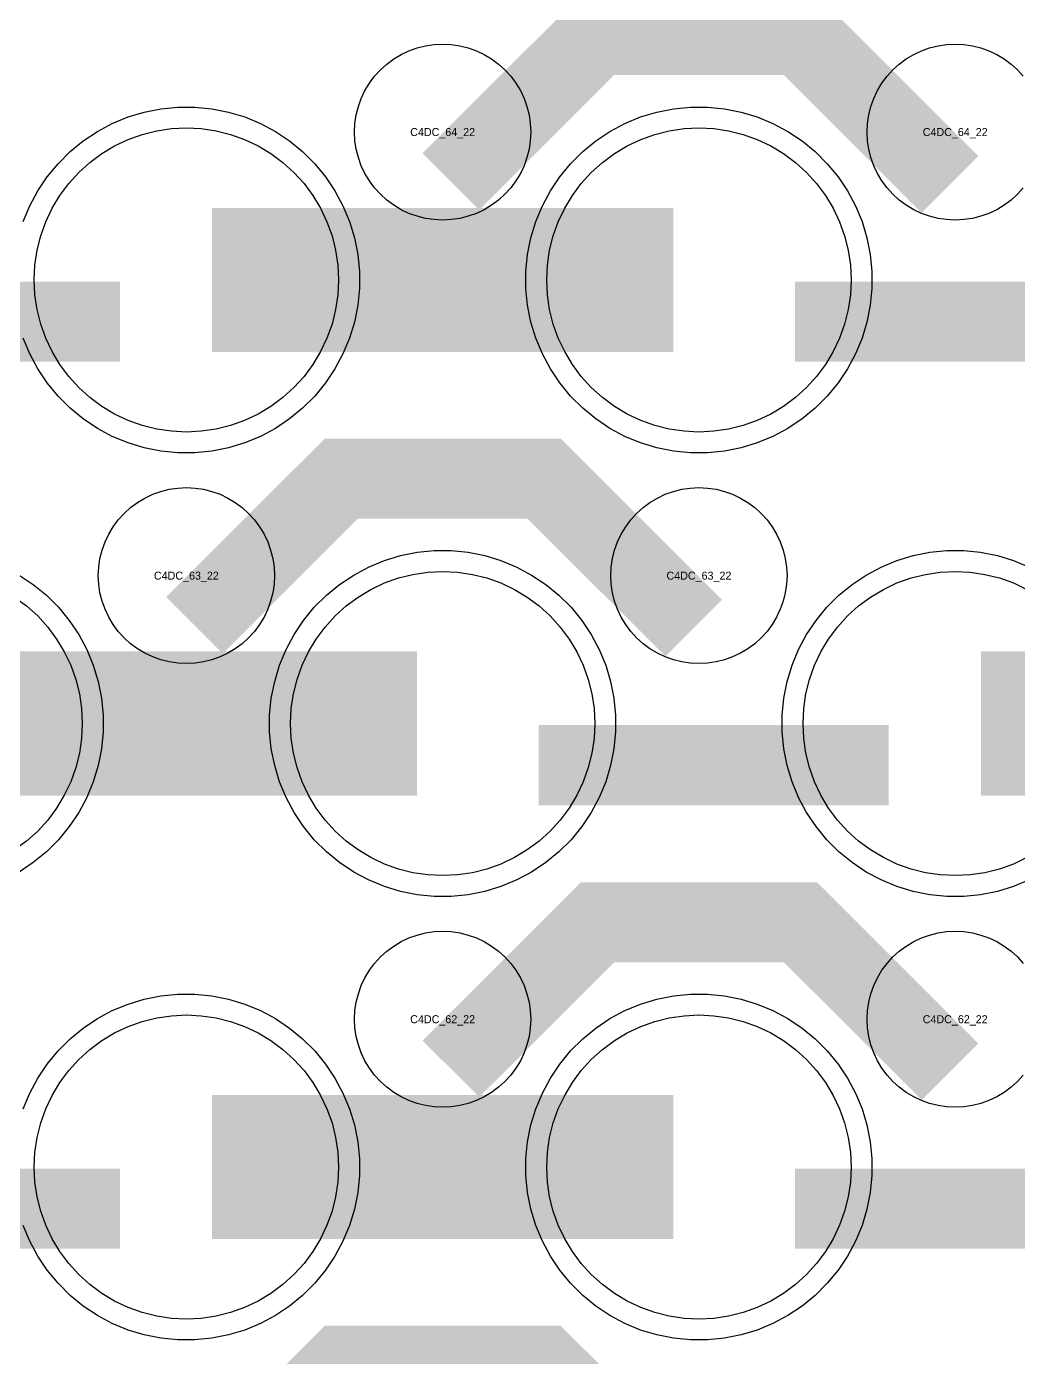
# Model space of a CAD drawing. Extents: x -11880 to 11880, y -14992 to 14992.
# Drawn here: x -5009.9 to -4700.3, y -6308 to -5892.3 of the extents above; entities that cross this region are included whole.
import ezdxf
from ezdxf.enums import TextEntityAlignment as Align

# ---------------------------------------------------------------- set-up
doc = ezdxf.new("R2010")
doc.units = 0
doc.header["$MEASUREMENT"] = 0
for name, color, linetype in [('GDS_775_DT_237', 138, 'CONTINUOUS'), ('RDL1_FS', 34, 'CONTINUOUS'), ('RDL_BS', 160, 'CONTINUOUS')]:
    doc.layers.add(name, color=color, linetype=linetype)

msp = doc.modelspace()

# ---------------------------------------------------------------- linework, layer by layer
at = {"layer": 'RDL1_FS', "color": 240, "true_color": 0xed1f24}
for points in [[(-4960, -6018.974), (-4964.657, -6018.745), (-4969.268, -6018.061), (-4973.791, -6016.929), (-4978.181, -6015.357), (-4982.395, -6013.365), (-4986.395, -6010.967), (-4990.14, -6008.189), (-4993.594, -6005.059), (-4996.724, -6001.605), (-4999.502, -5997.86), (-5001.9, -5993.86), (-5003.892, -5989.646), (-5005.464, -5985.256), (-5006.596, -5980.733), (-5007.28, -5976.122), (-5007.509, -5971.465), (-5007.28, -5966.808), (-5006.596, -5962.197), (-5005.464, -5957.674), (-5003.892, -5953.284), (-5001.9, -5949.07), (-4999.502, -5945.07), (-4996.724, -5941.325), (-4993.594, -5937.871), (-4990.14, -5934.741), (-4986.395, -5931.963), (-4982.395, -5929.565), (-4978.181, -5927.573), (-4973.791, -5926.001), (-4969.268, -5924.869), (-4964.657, -5924.185), (-4960, -5923.956), (-4955.343, -5924.185), (-4950.732, -5924.869), (-4946.209, -5926.001), (-4941.819, -5927.573), (-4937.605, -5929.565), (-4933.605, -5931.963), (-4929.86, -5934.741), (-4926.406, -5937.871), (-4923.276, -5941.325), (-4920.498, -5945.07), (-4918.1, -5949.07), (-4916.108, -5953.284), (-4914.536, -5957.674), (-4913.404, -5962.197), (-4912.72, -5966.808), (-4912.491, -5971.465), (-4912.72, -5976.122), (-4913.404, -5980.733), (-4914.536, -5985.256), (-4916.108, -5989.646), (-4918.1, -5993.86), (-4920.498, -5997.86), (-4923.276, -6001.605), (-4926.406, -6005.059), (-4929.86, -6008.189), (-4933.605, -6010.967), (-4937.605, -6013.365), (-4941.819, -6015.357), (-4946.209, -6016.929), (-4950.732, -6018.061), (-4955.343, -6018.745)], [(-4800, -6018.974), (-4804.657, -6018.745), (-4809.268, -6018.061), (-4813.791, -6016.929), (-4818.181, -6015.357), (-4822.395, -6013.365), (-4826.395, -6010.967), (-4830.14, -6008.189), (-4833.594, -6005.059), (-4836.724, -6001.605), (-4839.502, -5997.86), (-4841.9, -5993.86), (-4843.892, -5989.646), (-4845.464, -5985.256), (-4846.596, -5980.733), (-4847.28, -5976.122), (-4847.509, -5971.465), (-4847.28, -5966.808), (-4846.596, -5962.197), (-4845.464, -5957.674), (-4843.892, -5953.284), (-4841.9, -5949.07), (-4839.502, -5945.07), (-4836.724, -5941.325), (-4833.594, -5937.871), (-4830.14, -5934.741), (-4826.395, -5931.963), (-4822.395, -5929.565), (-4818.181, -5927.573), (-4813.791, -5926.001), (-4809.268, -5924.869), (-4804.657, -5924.185), (-4800, -5923.956), (-4795.343, -5924.185), (-4790.732, -5924.869), (-4786.209, -5926.001), (-4781.819, -5927.573), (-4777.605, -5929.565), (-4773.605, -5931.963), (-4769.86, -5934.741), (-4766.406, -5937.871), (-4763.276, -5941.325), (-4760.498, -5945.07), (-4758.1, -5949.07), (-4756.108, -5953.284), (-4754.536, -5957.674), (-4753.404, -5962.197), (-4752.72, -5966.808), (-4752.491, -5971.465), (-4752.72, -5976.122), (-4753.404, -5980.733), (-4754.536, -5985.256), (-4756.108, -5989.646), (-4758.1, -5993.86), (-4760.498, -5997.86), (-4763.276, -6001.605), (-4766.406, -6005.059), (-4769.86, -6008.189), (-4773.605, -6010.967), (-4777.605, -6013.365), (-4781.819, -6015.357), (-4786.209, -6016.929), (-4790.732, -6018.061), (-4795.343, -6018.745)], [(-4880, -6157.539), (-4884.657, -6157.31), (-4889.268, -6156.626), (-4893.791, -6155.494), (-4898.181, -6153.922), (-4902.395, -6151.93), (-4906.395, -6149.532), (-4910.14, -6146.754), (-4913.594, -6143.624), (-4916.724, -6140.17), (-4919.502, -6136.425), (-4921.9, -6132.425), (-4923.892, -6128.211), (-4925.464, -6123.821), (-4926.596, -6119.298), (-4927.28, -6114.687), (-4927.509, -6110.03), (-4927.28, -6105.373), (-4926.596, -6100.762), (-4925.464, -6096.239), (-4923.892, -6091.849), (-4921.9, -6087.635), (-4919.502, -6083.635), (-4916.724, -6079.89), (-4913.594, -6076.436), (-4910.14, -6073.306), (-4906.395, -6070.528), (-4902.395, -6068.13), (-4898.181, -6066.138), (-4893.791, -6064.566), (-4889.268, -6063.434), (-4884.657, -6062.75), (-4880, -6062.521), (-4875.343, -6062.75), (-4870.732, -6063.434), (-4866.209, -6064.566), (-4861.819, -6066.138), (-4857.605, -6068.13), (-4853.605, -6070.528), (-4849.86, -6073.306), (-4846.406, -6076.436), (-4843.276, -6079.89), (-4840.498, -6083.635), (-4838.1, -6087.635), (-4836.108, -6091.849), (-4834.536, -6096.239), (-4833.404, -6100.762), (-4832.72, -6105.373), (-4832.491, -6110.03), (-4832.72, -6114.687), (-4833.404, -6119.298), (-4834.536, -6123.821), (-4836.108, -6128.211), (-4838.1, -6132.425), (-4840.498, -6136.425), (-4843.276, -6140.17), (-4846.406, -6143.624), (-4849.86, -6146.754), (-4853.605, -6149.532), (-4857.605, -6151.93), (-4861.819, -6153.922), (-4866.209, -6155.494), (-4870.732, -6156.626), (-4875.343, -6157.31)]]:
    msp.add_lwpolyline(points, close=True, dxfattribs=at)
for points in [[(-4951.998, -5971.465, 45, 45, 0), (-4879.998, -5971.465, 45, 45, 0)], [(-4879.998, -5971.465, 45, 45, 0), (-4807.998, -5971.465, 45, 45, 0)], [(-5031.998, -6110.03, 45, 45, 0), (-4959.998, -6110.03, 45, 45, 0)], [(-4959.998, -6110.03, 45, 45, 0), (-4887.998, -6110.03, 45, 45, 0)], [(-4711.998, -6110.03, 45, 45, 0), (-4639.998, -6110.03, 45, 45, 0)]]:
    msp.add_lwpolyline(points, format="xyseb", dxfattribs=at)
for points in [[(-4697.605, -6151.93), (-4701.819, -6153.922), (-4706.209, -6155.494), (-4710.732, -6156.626), (-4715.343, -6157.31), (-4720, -6157.539), (-4724.657, -6157.31), (-4729.268, -6156.626), (-4733.791, -6155.494), (-4738.181, -6153.922), (-4742.395, -6151.93), (-4746.395, -6149.532), (-4750.14, -6146.754), (-4753.594, -6143.624), (-4756.724, -6140.17), (-4759.502, -6136.425), (-4761.9, -6132.425), (-4763.892, -6128.211), (-4765.464, -6123.821), (-4766.596, -6119.298), (-4767.28, -6114.687), (-4767.509, -6110.03), (-4767.28, -6105.373), (-4766.596, -6100.762), (-4765.464, -6096.239), (-4763.892, -6091.849), (-4761.9, -6087.635), (-4759.502, -6083.635), (-4756.724, -6079.89), (-4753.594, -6076.436), (-4750.14, -6073.306), (-4746.395, -6070.528), (-4742.395, -6068.13), (-4738.181, -6066.138), (-4733.791, -6064.566), (-4729.268, -6063.434), (-4724.657, -6062.75), (-4720, -6062.521), (-4715.343, -6062.75), (-4710.732, -6063.434), (-4706.209, -6064.566), (-4701.819, -6066.138), (-4697.605, -6068.13)], [(-5013.605, -6070.528), (-5009.86, -6073.306), (-5006.406, -6076.436), (-5003.276, -6079.89), (-5000.498, -6083.635), (-4998.1, -6087.635), (-4996.108, -6091.849), (-4994.536, -6096.239), (-4993.404, -6100.762), (-4992.72, -6105.373), (-4992.491, -6110.03), (-4992.72, -6114.687), (-4993.404, -6119.298), (-4994.536, -6123.821), (-4996.108, -6128.211), (-4998.1, -6132.425), (-5000.498, -6136.425), (-5003.276, -6140.17), (-5006.406, -6143.624), (-5009.86, -6146.754), (-5013.605, -6149.532)]]:
    msp.add_lwpolyline(points, dxfattribs=at)
at = {"layer": 'RDL1_FS'}
for points in [[(-4960, -6296.099), (-4964.657, -6295.87), (-4969.268, -6295.186), (-4973.791, -6294.054), (-4978.181, -6292.482), (-4982.395, -6290.49), (-4986.395, -6288.092), (-4990.14, -6285.314), (-4993.594, -6282.184), (-4996.724, -6278.73), (-4999.502, -6274.985), (-5001.9, -6270.985), (-5003.892, -6266.771), (-5005.464, -6262.381), (-5006.596, -6257.858), (-5007.28, -6253.247), (-5007.509, -6248.59), (-5007.28, -6243.933), (-5006.596, -6239.322), (-5005.464, -6234.799), (-5003.892, -6230.409), (-5001.9, -6226.195), (-4999.502, -6222.195), (-4996.724, -6218.45), (-4993.594, -6214.996), (-4990.14, -6211.866), (-4986.395, -6209.088), (-4982.395, -6206.69), (-4978.181, -6204.698), (-4973.791, -6203.126), (-4969.268, -6201.994), (-4964.657, -6201.31), (-4960, -6201.081), (-4955.343, -6201.31), (-4950.732, -6201.994), (-4946.209, -6203.126), (-4941.819, -6204.698), (-4937.605, -6206.69), (-4933.605, -6209.088), (-4929.86, -6211.866), (-4926.406, -6214.996), (-4923.276, -6218.45), (-4920.498, -6222.195), (-4918.1, -6226.195), (-4916.108, -6230.409), (-4914.536, -6234.799), (-4913.404, -6239.322), (-4912.72, -6243.933), (-4912.491, -6248.59), (-4912.72, -6253.247), (-4913.404, -6257.858), (-4914.536, -6262.381), (-4916.108, -6266.771), (-4918.1, -6270.985), (-4920.498, -6274.985), (-4923.276, -6278.73), (-4926.406, -6282.184), (-4929.86, -6285.314), (-4933.605, -6288.092), (-4937.605, -6290.49), (-4941.819, -6292.482), (-4946.209, -6294.054), (-4950.732, -6295.186), (-4955.343, -6295.87)], [(-4800, -6296.099), (-4804.657, -6295.87), (-4809.268, -6295.186), (-4813.791, -6294.054), (-4818.181, -6292.482), (-4822.395, -6290.49), (-4826.395, -6288.092), (-4830.14, -6285.314), (-4833.594, -6282.184), (-4836.724, -6278.73), (-4839.502, -6274.985), (-4841.9, -6270.985), (-4843.892, -6266.771), (-4845.464, -6262.381), (-4846.596, -6257.858), (-4847.28, -6253.247), (-4847.509, -6248.59), (-4847.28, -6243.933), (-4846.596, -6239.322), (-4845.464, -6234.799), (-4843.892, -6230.409), (-4841.9, -6226.195), (-4839.502, -6222.195), (-4836.724, -6218.45), (-4833.594, -6214.996), (-4830.14, -6211.866), (-4826.395, -6209.088), (-4822.395, -6206.69), (-4818.181, -6204.698), (-4813.791, -6203.126), (-4809.268, -6201.994), (-4804.657, -6201.31), (-4800, -6201.081), (-4795.343, -6201.31), (-4790.732, -6201.994), (-4786.209, -6203.126), (-4781.819, -6204.698), (-4777.605, -6206.69), (-4773.605, -6209.088), (-4769.86, -6211.866), (-4766.406, -6214.996), (-4763.276, -6218.45), (-4760.498, -6222.195), (-4758.1, -6226.195), (-4756.108, -6230.409), (-4754.536, -6234.799), (-4753.404, -6239.322), (-4752.72, -6243.933), (-4752.491, -6248.59), (-4752.72, -6253.247), (-4753.404, -6257.858), (-4754.536, -6262.381), (-4756.108, -6266.771), (-4758.1, -6270.985), (-4760.498, -6274.985), (-4763.276, -6278.73), (-4766.406, -6282.184), (-4769.86, -6285.314), (-4773.605, -6288.092), (-4777.605, -6290.49), (-4781.819, -6292.482), (-4786.209, -6294.054), (-4790.732, -6295.186), (-4795.343, -6295.87)]]:
    msp.add_lwpolyline(points, close=True, dxfattribs=at)
for points in [[(-4951.998, -6248.59, 45, 45, 0), (-4879.998, -6248.59, 45, 45, 0)], [(-4879.998, -6248.59, 45, 45, 0), (-4807.998, -6248.59, 45, 45, 0)]]:
    msp.add_lwpolyline(points, format="xyseb", dxfattribs=at)
at = {"layer": 'RDL_BS'}
for points in [[(-4877.438, -5940.779, 25, 25, 0), (-4831.623, -5894.964, 25, 25, 0), (-4798.07, -5894.964, 25, 25, 0)], [(-4721.599, -5941.678, 25, 25, 0), (-4768.313, -5894.964, 25, 25, 0), (-4798.071, -5894.964, 25, 25, 0)], [(-4957.438, -6079.344, 25, 25, 0), (-4911.623, -6033.529, 25, 25, 0), (-4878.07, -6033.529, 25, 25, 0)], [(-4801.599, -6080.243, 25, 25, 0), (-4848.313, -6033.529, 25, 25, 0), (-4878.071, -6033.529, 25, 25, 0)], [(-4877.438, -6217.904, 25, 25, 0), (-4831.623, -6172.089, 25, 25, 0), (-4798.07, -6172.089, 25, 25, 0)], [(-4721.599, -6218.803, 25, 25, 0), (-4768.313, -6172.089, 25, 25, 0), (-4798.071, -6172.089, 25, 25, 0)], [(-5089.984, -6261.603, 25, 25, 0), (-4980.719, -6261.603, 25, 25, 0)], [(-4769.984, -6261.603, 25, 25, 0), (-4660.719, -6261.603, 25, 25, 0)], [(-4957.438, -6356.469, 25, 25, 0), (-4911.623, -6310.654, 25, 25, 0), (-4878.07, -6310.654, 25, 25, 0)], [(-4801.599, -6357.368, 25, 25, 0), (-4848.313, -6310.654, 25, 25, 0), (-4878.071, -6310.654, 25, 25, 0)]]:
    msp.add_lwpolyline(points, format="xyseb", dxfattribs=at)
for points in [[(-4880, -5952.771), (-4882.693, -5952.639), (-4885.365, -5952.243), (-4887.984, -5951.586), (-4890.519, -5950.679), (-4892.956, -5949.527), (-4895.28, -5948.134), (-4897.443, -5946.531), (-4899.442, -5944.719), (-4901.254, -5942.72), (-4902.857, -5940.557), (-4904.25, -5938.233), (-4905.402, -5935.796), (-4906.309, -5933.261), (-4906.966, -5930.642), (-4907.362, -5927.97), (-4907.494, -5925.277), (-4907.362, -5922.584), (-4906.966, -5919.912), (-4906.309, -5917.293), (-4905.402, -5914.758), (-4904.25, -5912.321), (-4902.857, -5909.997), (-4901.254, -5907.834), (-4899.442, -5905.835), (-4897.443, -5904.023), (-4895.28, -5902.42), (-4892.956, -5901.027), (-4890.519, -5899.875), (-4887.984, -5898.968), (-4885.365, -5898.311), (-4882.693, -5897.915), (-4880, -5897.783), (-4877.307, -5897.915), (-4874.635, -5898.311), (-4872.016, -5898.968), (-4869.481, -5899.875), (-4867.044, -5901.027), (-4864.72, -5902.42), (-4862.557, -5904.023), (-4860.558, -5905.835), (-4858.746, -5907.834), (-4857.143, -5909.997), (-4855.75, -5912.321), (-4854.598, -5914.758), (-4853.691, -5917.293), (-4853.034, -5919.912), (-4852.638, -5922.584), (-4852.506, -5925.277), (-4852.638, -5927.97), (-4853.034, -5930.642), (-4853.691, -5933.261), (-4854.598, -5935.796), (-4855.75, -5938.233), (-4857.143, -5940.557), (-4858.746, -5942.72), (-4860.558, -5944.719), (-4862.557, -5946.531), (-4864.72, -5948.134), (-4867.044, -5949.527), (-4869.481, -5950.679), (-4872.016, -5951.586), (-4874.635, -5952.243), (-4877.307, -5952.639)], [(-4960, -6091.336), (-4962.693, -6091.204), (-4965.365, -6090.808), (-4967.984, -6090.151), (-4970.519, -6089.244), (-4972.956, -6088.092), (-4975.28, -6086.699), (-4977.443, -6085.096), (-4979.442, -6083.284), (-4981.254, -6081.285), (-4982.857, -6079.122), (-4984.25, -6076.798), (-4985.402, -6074.361), (-4986.309, -6071.826), (-4986.966, -6069.207), (-4987.362, -6066.535), (-4987.494, -6063.842), (-4987.362, -6061.149), (-4986.966, -6058.477), (-4986.309, -6055.858), (-4985.402, -6053.323), (-4984.25, -6050.886), (-4982.857, -6048.562), (-4981.254, -6046.399), (-4979.442, -6044.4), (-4977.443, -6042.588), (-4975.28, -6040.985), (-4972.956, -6039.592), (-4970.519, -6038.44), (-4967.984, -6037.533), (-4965.365, -6036.876), (-4962.693, -6036.48), (-4960, -6036.348), (-4957.307, -6036.48), (-4954.635, -6036.876), (-4952.016, -6037.533), (-4949.481, -6038.44), (-4947.044, -6039.592), (-4944.72, -6040.985), (-4942.557, -6042.588), (-4940.558, -6044.4), (-4938.746, -6046.399), (-4937.143, -6048.562), (-4935.75, -6050.886), (-4934.598, -6053.323), (-4933.691, -6055.858), (-4933.034, -6058.477), (-4932.638, -6061.149), (-4932.506, -6063.842), (-4932.638, -6066.535), (-4933.034, -6069.207), (-4933.691, -6071.826), (-4934.598, -6074.361), (-4935.75, -6076.798), (-4937.143, -6079.122), (-4938.746, -6081.285), (-4940.558, -6083.284), (-4942.557, -6085.096), (-4944.72, -6086.699), (-4947.044, -6088.092), (-4949.481, -6089.244), (-4952.016, -6090.151), (-4954.635, -6090.808), (-4957.307, -6091.204)], [(-4800, -6091.336), (-4802.693, -6091.204), (-4805.365, -6090.808), (-4807.984, -6090.151), (-4810.519, -6089.244), (-4812.956, -6088.092), (-4815.28, -6086.699), (-4817.443, -6085.096), (-4819.442, -6083.284), (-4821.254, -6081.285), (-4822.857, -6079.122), (-4824.25, -6076.798), (-4825.402, -6074.361), (-4826.309, -6071.826), (-4826.966, -6069.207), (-4827.362, -6066.535), (-4827.494, -6063.842), (-4827.362, -6061.149), (-4826.966, -6058.477), (-4826.309, -6055.858), (-4825.402, -6053.323), (-4824.25, -6050.886), (-4822.857, -6048.562), (-4821.254, -6046.399), (-4819.442, -6044.4), (-4817.443, -6042.588), (-4815.28, -6040.985), (-4812.956, -6039.592), (-4810.519, -6038.44), (-4807.984, -6037.533), (-4805.365, -6036.876), (-4802.693, -6036.48), (-4800, -6036.348), (-4797.307, -6036.48), (-4794.635, -6036.876), (-4792.016, -6037.533), (-4789.481, -6038.44), (-4787.044, -6039.592), (-4784.72, -6040.985), (-4782.557, -6042.588), (-4780.558, -6044.4), (-4778.746, -6046.399), (-4777.143, -6048.562), (-4775.75, -6050.886), (-4774.598, -6053.323), (-4773.691, -6055.858), (-4773.034, -6058.477), (-4772.638, -6061.149), (-4772.506, -6063.842), (-4772.638, -6066.535), (-4773.034, -6069.207), (-4773.691, -6071.826), (-4774.598, -6074.361), (-4775.75, -6076.798), (-4777.143, -6079.122), (-4778.746, -6081.285), (-4780.558, -6083.284), (-4782.557, -6085.096), (-4784.72, -6086.699), (-4787.044, -6088.092), (-4789.481, -6089.244), (-4792.016, -6090.151), (-4794.635, -6090.808), (-4797.307, -6091.204)], [(-4880, -6229.896), (-4882.693, -6229.764), (-4885.365, -6229.368), (-4887.984, -6228.711), (-4890.519, -6227.804), (-4892.956, -6226.652), (-4895.28, -6225.259), (-4897.443, -6223.656), (-4899.442, -6221.844), (-4901.254, -6219.845), (-4902.857, -6217.682), (-4904.25, -6215.358), (-4905.402, -6212.921), (-4906.309, -6210.386), (-4906.966, -6207.767), (-4907.362, -6205.095), (-4907.494, -6202.402), (-4907.362, -6199.709), (-4906.966, -6197.037), (-4906.309, -6194.418), (-4905.402, -6191.883), (-4904.25, -6189.446), (-4902.857, -6187.122), (-4901.254, -6184.959), (-4899.442, -6182.96), (-4897.443, -6181.148), (-4895.28, -6179.545), (-4892.956, -6178.152), (-4890.519, -6177), (-4887.984, -6176.093), (-4885.365, -6175.436), (-4882.693, -6175.04), (-4880, -6174.908), (-4877.307, -6175.04), (-4874.635, -6175.436), (-4872.016, -6176.093), (-4869.481, -6177), (-4867.044, -6178.152), (-4864.72, -6179.545), (-4862.557, -6181.148), (-4860.558, -6182.96), (-4858.746, -6184.959), (-4857.143, -6187.122), (-4855.75, -6189.446), (-4854.598, -6191.883), (-4853.691, -6194.418), (-4853.034, -6197.037), (-4852.638, -6199.709), (-4852.506, -6202.402), (-4852.638, -6205.095), (-4853.034, -6207.767), (-4853.691, -6210.386), (-4854.598, -6212.921), (-4855.75, -6215.358), (-4857.143, -6217.682), (-4858.746, -6219.845), (-4860.558, -6221.844), (-4862.557, -6223.656), (-4864.72, -6225.259), (-4867.044, -6226.652), (-4869.481, -6227.804), (-4872.016, -6228.711), (-4874.635, -6229.368), (-4877.307, -6229.764)], [(-4802.644, -6302.59), (-4807.938, -6302.073), (-4813.165, -6301.027), (-4818.205, -6299.496), (-4823.115, -6297.465), (-4827.777, -6294.973), (-4832.191, -6292.026), (-4836.292, -6288.664), (-4840.074, -6284.882), (-4843.436, -6280.781), (-4846.383, -6276.367), (-4848.875, -6271.705), (-4850.906, -6266.795), (-4852.437, -6261.755), (-4853.483, -6256.528), (-4854, -6251.234), (-4854, -6245.946), (-4853.483, -6240.652), (-4852.437, -6235.425), (-4850.906, -6230.385), (-4848.875, -6225.475), (-4846.383, -6220.813), (-4843.436, -6216.399), (-4840.074, -6212.298), (-4836.292, -6208.516), (-4832.191, -6205.154), (-4827.777, -6202.207), (-4823.115, -6199.715), (-4818.205, -6197.684), (-4813.165, -6196.153), (-4807.938, -6195.107), (-4802.644, -6194.59), (-4797.356, -6194.59), (-4792.062, -6195.107), (-4786.835, -6196.153), (-4781.795, -6197.684), (-4776.885, -6199.715), (-4772.223, -6202.207), (-4767.809, -6205.154), (-4763.708, -6208.516), (-4759.926, -6212.298), (-4756.564, -6216.399), (-4753.617, -6220.813), (-4751.125, -6225.475), (-4749.094, -6230.385), (-4747.563, -6235.425), (-4746.517, -6240.652), (-4746, -6245.946), (-4746, -6251.234), (-4746.517, -6256.528), (-4747.563, -6261.755), (-4749.094, -6266.795), (-4751.125, -6271.705), (-4753.617, -6276.367), (-4756.564, -6280.781), (-4759.926, -6284.882), (-4763.708, -6288.664), (-4767.809, -6292.026), (-4772.223, -6294.973), (-4776.885, -6297.465), (-4781.795, -6299.496), (-4786.835, -6301.027), (-4792.062, -6302.073), (-4797.356, -6302.59)]]:
    msp.add_lwpolyline(points, close=True, dxfattribs=at)
for points in [[(-4698.746, -5942.72), (-4700.558, -5944.719), (-4702.557, -5946.531), (-4704.72, -5948.134), (-4707.044, -5949.527), (-4709.481, -5950.679), (-4712.016, -5951.586), (-4714.635, -5952.243), (-4717.307, -5952.639), (-4720, -5952.771), (-4722.693, -5952.639), (-4725.365, -5952.243), (-4727.984, -5951.586), (-4730.519, -5950.679), (-4732.956, -5949.527), (-4735.28, -5948.134), (-4737.443, -5946.531), (-4739.442, -5944.719), (-4741.254, -5942.72), (-4742.857, -5940.557), (-4744.25, -5938.233), (-4745.402, -5935.796), (-4746.309, -5933.261), (-4746.966, -5930.642), (-4747.362, -5927.97), (-4747.494, -5925.277), (-4747.362, -5922.584), (-4746.966, -5919.912), (-4746.309, -5917.293), (-4745.402, -5914.758), (-4744.25, -5912.321), (-4742.857, -5909.997), (-4741.254, -5907.834), (-4739.442, -5905.835), (-4737.443, -5904.023), (-4735.28, -5902.42), (-4732.956, -5901.027), (-4730.519, -5899.875), (-4727.984, -5898.968), (-4725.365, -5898.311), (-4722.693, -5897.915), (-4720, -5897.783), (-4717.307, -5897.915), (-4714.635, -5898.311), (-4712.016, -5898.968), (-4709.481, -5899.875), (-4707.044, -5901.027), (-4704.72, -5902.42), (-4702.557, -5904.023), (-4700.558, -5905.835), (-4698.746, -5907.834)], [(-4698.746, -6219.845), (-4700.558, -6221.844), (-4702.557, -6223.656), (-4704.72, -6225.259), (-4707.044, -6226.652), (-4709.481, -6227.804), (-4712.016, -6228.711), (-4714.635, -6229.368), (-4717.307, -6229.764), (-4720, -6229.896), (-4722.693, -6229.764), (-4725.365, -6229.368), (-4727.984, -6228.711), (-4730.519, -6227.804), (-4732.956, -6226.652), (-4735.28, -6225.259), (-4737.443, -6223.656), (-4739.442, -6221.844), (-4741.254, -6219.845), (-4742.857, -6217.682), (-4744.25, -6215.358), (-4745.402, -6212.921), (-4746.309, -6210.386), (-4746.966, -6207.767), (-4747.362, -6205.095), (-4747.494, -6202.402), (-4747.362, -6199.709), (-4746.966, -6197.037), (-4746.309, -6194.418), (-4745.402, -6191.883), (-4744.25, -6189.446), (-4742.857, -6187.122), (-4741.254, -6184.959), (-4739.442, -6182.96), (-4737.443, -6181.148), (-4735.28, -6179.545), (-4732.956, -6178.152), (-4730.519, -6177), (-4727.984, -6176.093), (-4725.365, -6175.436), (-4722.693, -6175.04), (-4720, -6174.908), (-4717.307, -6175.04), (-4714.635, -6175.436), (-4712.016, -6176.093), (-4709.481, -6177), (-4707.044, -6178.152), (-4704.72, -6179.545), (-4702.557, -6181.148), (-4700.558, -6182.96), (-4698.746, -6184.959)], [(-5010.906, -6230.385), (-5008.875, -6225.475), (-5006.383, -6220.813), (-5003.436, -6216.399), (-5000.074, -6212.298), (-4996.292, -6208.516), (-4992.191, -6205.154), (-4987.777, -6202.207), (-4983.115, -6199.715), (-4978.205, -6197.684), (-4973.165, -6196.153), (-4967.938, -6195.107), (-4962.644, -6194.59), (-4957.356, -6194.59), (-4952.062, -6195.107), (-4946.835, -6196.153), (-4941.795, -6197.684), (-4936.885, -6199.715), (-4932.223, -6202.207), (-4927.809, -6205.154), (-4923.708, -6208.516), (-4919.926, -6212.298), (-4916.564, -6216.399), (-4913.617, -6220.813), (-4911.125, -6225.475), (-4909.094, -6230.385), (-4907.563, -6235.425), (-4906.517, -6240.652), (-4906, -6245.946), (-4906, -6251.234), (-4906.517, -6256.528), (-4907.563, -6261.755), (-4909.094, -6266.795), (-4911.125, -6271.705), (-4913.617, -6276.367), (-4916.564, -6280.781), (-4919.926, -6284.882), (-4923.708, -6288.664), (-4927.809, -6292.026), (-4932.223, -6294.973), (-4936.885, -6297.465), (-4941.795, -6299.496), (-4946.835, -6301.027), (-4952.062, -6302.073), (-4957.356, -6302.59), (-4962.644, -6302.59), (-4967.938, -6302.073), (-4973.165, -6301.027), (-4978.205, -6299.496), (-4983.115, -6297.465), (-4987.777, -6294.973), (-4992.191, -6292.026), (-4996.292, -6288.664), (-5000.074, -6284.882), (-5003.436, -6280.781), (-5006.383, -6276.367), (-5008.875, -6271.705), (-5010.906, -6266.795)]]:
    msp.add_lwpolyline(points, dxfattribs=at)
at = {"layer": 'RDL_BS', "color": 240, "true_color": 0xed1f24}
for points in [[(-5010.906, -5953.26), (-5008.875, -5948.35), (-5006.383, -5943.688), (-5003.436, -5939.274), (-5000.074, -5935.173), (-4996.292, -5931.391), (-4992.191, -5928.029), (-4987.777, -5925.082), (-4983.115, -5922.59), (-4978.205, -5920.559), (-4973.165, -5919.028), (-4967.938, -5917.982), (-4962.644, -5917.465), (-4957.356, -5917.465), (-4952.062, -5917.982), (-4946.835, -5919.028), (-4941.795, -5920.559), (-4936.885, -5922.59), (-4932.223, -5925.082), (-4927.809, -5928.029), (-4923.708, -5931.391), (-4919.926, -5935.173), (-4916.564, -5939.274), (-4913.617, -5943.688), (-4911.125, -5948.35), (-4909.094, -5953.26), (-4907.563, -5958.3), (-4906.517, -5963.527), (-4906, -5968.821), (-4906, -5974.109), (-4906.517, -5979.403), (-4907.563, -5984.63), (-4909.094, -5989.67), (-4911.125, -5994.58), (-4913.617, -5999.242), (-4916.564, -6003.656), (-4919.926, -6007.757), (-4923.708, -6011.539), (-4927.809, -6014.901), (-4932.223, -6017.848), (-4936.885, -6020.34), (-4941.795, -6022.371), (-4946.835, -6023.902), (-4952.062, -6024.948), (-4957.356, -6025.465), (-4962.644, -6025.465), (-4967.938, -6024.948), (-4973.165, -6023.902), (-4978.205, -6022.371), (-4983.115, -6020.34), (-4987.777, -6017.848), (-4992.191, -6014.901), (-4996.292, -6011.539), (-5000.074, -6007.757), (-5003.436, -6003.656), (-5006.383, -5999.242), (-5008.875, -5994.58), (-5010.906, -5989.67)], [(-4696.885, -6158.905), (-4701.795, -6160.936), (-4706.835, -6162.467), (-4712.062, -6163.513), (-4717.356, -6164.03), (-4722.644, -6164.03), (-4727.938, -6163.513), (-4733.165, -6162.467), (-4738.205, -6160.936), (-4743.115, -6158.905), (-4747.777, -6156.413), (-4752.191, -6153.466), (-4756.292, -6150.104), (-4760.074, -6146.322), (-4763.436, -6142.221), (-4766.383, -6137.807), (-4768.875, -6133.145), (-4770.906, -6128.235), (-4772.437, -6123.195), (-4773.483, -6117.968), (-4774, -6112.674), (-4774, -6107.386), (-4773.483, -6102.092), (-4772.437, -6096.865), (-4770.906, -6091.825), (-4768.875, -6086.915), (-4766.383, -6082.253), (-4763.436, -6077.839), (-4760.074, -6073.738), (-4756.292, -6069.956), (-4752.191, -6066.594), (-4747.777, -6063.647), (-4743.115, -6061.155), (-4738.205, -6059.124), (-4733.165, -6057.593), (-4727.938, -6056.547), (-4722.644, -6056.03), (-4717.356, -6056.03), (-4712.062, -6056.547), (-4706.835, -6057.593), (-4701.795, -6059.124), (-4696.885, -6061.155)], [(-5012.223, -6063.647), (-5007.809, -6066.594), (-5003.708, -6069.956), (-4999.926, -6073.738), (-4996.564, -6077.839), (-4993.617, -6082.253), (-4991.125, -6086.915), (-4989.094, -6091.825), (-4987.563, -6096.865), (-4986.517, -6102.092), (-4986, -6107.386), (-4986, -6112.674), (-4986.517, -6117.968), (-4987.563, -6123.195), (-4989.094, -6128.235), (-4991.125, -6133.145), (-4993.617, -6137.807), (-4996.564, -6142.221), (-4999.926, -6146.322), (-5003.708, -6150.104), (-5007.809, -6153.466), (-5012.223, -6156.413)]]:
    msp.add_lwpolyline(points, dxfattribs=at)
for points in [[(-4802.644, -6025.465), (-4807.938, -6024.948), (-4813.165, -6023.902), (-4818.205, -6022.371), (-4823.115, -6020.34), (-4827.777, -6017.848), (-4832.191, -6014.901), (-4836.292, -6011.539), (-4840.074, -6007.757), (-4843.436, -6003.656), (-4846.383, -5999.242), (-4848.875, -5994.58), (-4850.906, -5989.67), (-4852.437, -5984.63), (-4853.483, -5979.403), (-4854, -5974.109), (-4854, -5968.821), (-4853.483, -5963.527), (-4852.437, -5958.3), (-4850.906, -5953.26), (-4848.875, -5948.35), (-4846.383, -5943.688), (-4843.436, -5939.274), (-4840.074, -5935.173), (-4836.292, -5931.391), (-4832.191, -5928.029), (-4827.777, -5925.082), (-4823.115, -5922.59), (-4818.205, -5920.559), (-4813.165, -5919.028), (-4807.938, -5917.982), (-4802.644, -5917.465), (-4797.356, -5917.465), (-4792.062, -5917.982), (-4786.835, -5919.028), (-4781.795, -5920.559), (-4776.885, -5922.59), (-4772.223, -5925.082), (-4767.809, -5928.029), (-4763.708, -5931.391), (-4759.926, -5935.173), (-4756.564, -5939.274), (-4753.617, -5943.688), (-4751.125, -5948.35), (-4749.094, -5953.26), (-4747.563, -5958.3), (-4746.517, -5963.527), (-4746, -5968.821), (-4746, -5974.109), (-4746.517, -5979.403), (-4747.563, -5984.63), (-4749.094, -5989.67), (-4751.125, -5994.58), (-4753.617, -5999.242), (-4756.564, -6003.656), (-4759.926, -6007.757), (-4763.708, -6011.539), (-4767.809, -6014.901), (-4772.223, -6017.848), (-4776.885, -6020.34), (-4781.795, -6022.371), (-4786.835, -6023.902), (-4792.062, -6024.948), (-4797.356, -6025.465)], [(-4882.644, -6164.03), (-4887.938, -6163.513), (-4893.165, -6162.467), (-4898.205, -6160.936), (-4903.115, -6158.905), (-4907.777, -6156.413), (-4912.191, -6153.466), (-4916.292, -6150.104), (-4920.074, -6146.322), (-4923.436, -6142.221), (-4926.383, -6137.807), (-4928.875, -6133.145), (-4930.906, -6128.235), (-4932.437, -6123.195), (-4933.483, -6117.968), (-4934, -6112.674), (-4934, -6107.386), (-4933.483, -6102.092), (-4932.437, -6096.865), (-4930.906, -6091.825), (-4928.875, -6086.915), (-4926.383, -6082.253), (-4923.436, -6077.839), (-4920.074, -6073.738), (-4916.292, -6069.956), (-4912.191, -6066.594), (-4907.777, -6063.647), (-4903.115, -6061.155), (-4898.205, -6059.124), (-4893.165, -6057.593), (-4887.938, -6056.547), (-4882.644, -6056.03), (-4877.356, -6056.03), (-4872.062, -6056.547), (-4866.835, -6057.593), (-4861.795, -6059.124), (-4856.885, -6061.155), (-4852.223, -6063.647), (-4847.809, -6066.594), (-4843.708, -6069.956), (-4839.926, -6073.738), (-4836.564, -6077.839), (-4833.617, -6082.253), (-4831.125, -6086.915), (-4829.094, -6091.825), (-4827.563, -6096.865), (-4826.517, -6102.092), (-4826, -6107.386), (-4826, -6112.674), (-4826.517, -6117.968), (-4827.563, -6123.195), (-4829.094, -6128.235), (-4831.125, -6133.145), (-4833.617, -6137.807), (-4836.564, -6142.221), (-4839.926, -6146.322), (-4843.708, -6150.104), (-4847.809, -6153.466), (-4852.223, -6156.413), (-4856.885, -6158.905), (-4861.795, -6160.936), (-4866.835, -6162.467), (-4872.062, -6163.513), (-4877.356, -6164.03)]]:
    msp.add_lwpolyline(points, close=True, dxfattribs=at)
for points in [[(-5089.984, -5984.478, 25, 25, 0), (-4980.719, -5984.478, 25, 25, 0)], [(-4769.984, -5984.478, 25, 25, 0), (-4660.719, -5984.478, 25, 25, 0)], [(-4849.984, -6123.043, 25, 25, 0), (-4740.719, -6123.043, 25, 25, 0)]]:
    msp.add_lwpolyline(points, format="xyseb", dxfattribs=at)

# ---------------------------------------------------------------- texts
at = {"layer": 'GDS_775_DT_237'}
for s, p in [('C4DC_64_22', (-4880, -5925.277)), ('C4DC_64_22', (-4880, -5925.277)), ('C4DC_64_22', (-4720, -5925.277)), ('C4DC_64_22', (-4720, -5925.277)), ('C4DC_63_22', (-4960, -6063.842)), ('C4DC_63_22', (-4960, -6063.842)), ('C4DC_63_22', (-4800, -6063.842)), ('C4DC_63_22', (-4800, -6063.842)), ('C4DC_62_22', (-4880, -6202.402)), ('C4DC_62_22', (-4880, -6202.402)), ('C4DC_62_22', (-4720, -6202.402)), ('C4DC_62_22', (-4720, -6202.402))]:
    msp.add_text(s, height=2.5, dxfattribs=at).set_placement(p, align=Align.MIDDLE_CENTER)

doc.saveas('drawing.dxf')
